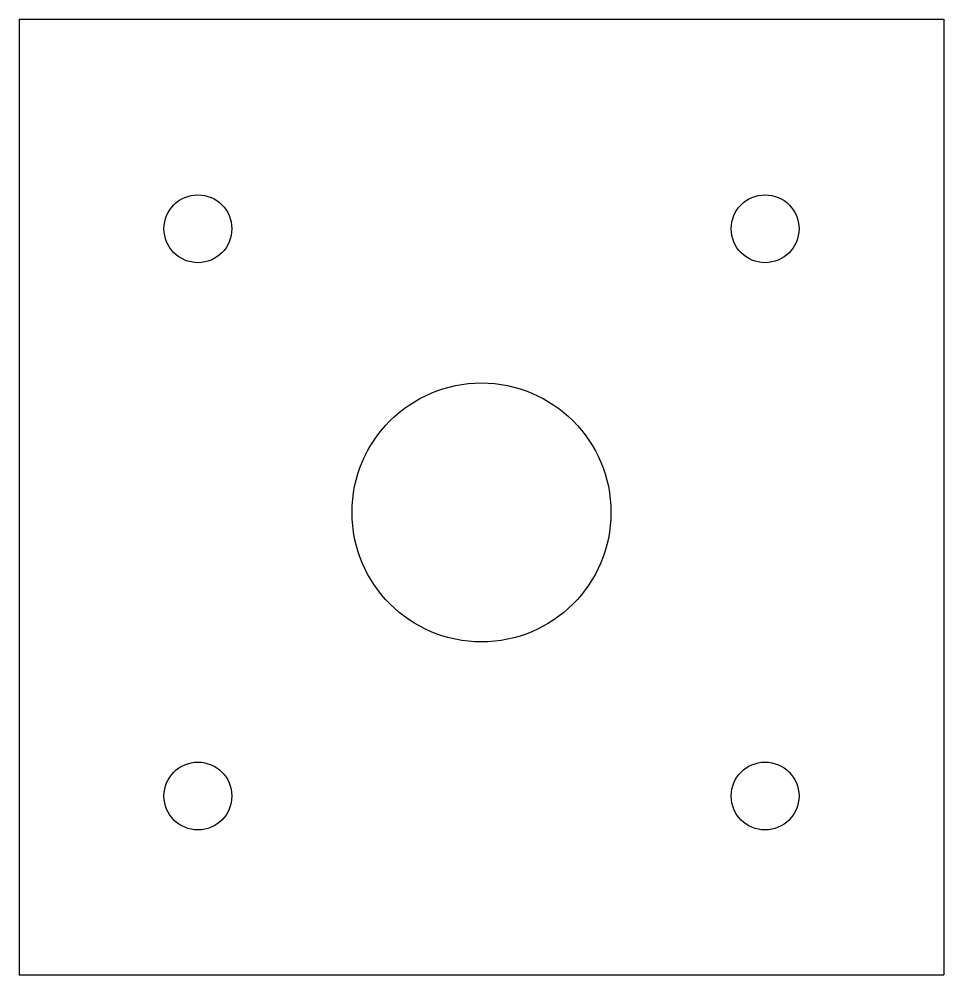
# Model space of a CAD drawing. Header units: millimetres. Extents: x 0 to 150, y 0 to 155.
import ezdxf

# ---------------------------------------------------------------- set-up
doc = ezdxf.new("R2010")
doc.units = ezdxf.units.MM
doc.layers.add('DXF_tmp', color=7, linetype='CONTINUOUS')

msp = doc.modelspace()

# ---------------------------------------------------------------- linework, layer by layer
at = {"layer": 'DXF_tmp'}
for p, q in [((0, 155), (150, 155)), ((0, 155), (0, 0)), ((150, 155), (150, 0)), ((0, 0), (150, 0))]:
    msp.add_line(p, q, dxfattribs=at)
for centre, radius in [((29, 121), 5.5), ((121, 121), 5.5), ((75, 75), 21), ((29, 29), 5.5), ((121, 29), 5.5)]:
    msp.add_circle(centre, radius, dxfattribs=at)

doc.saveas('drawing.dxf')
